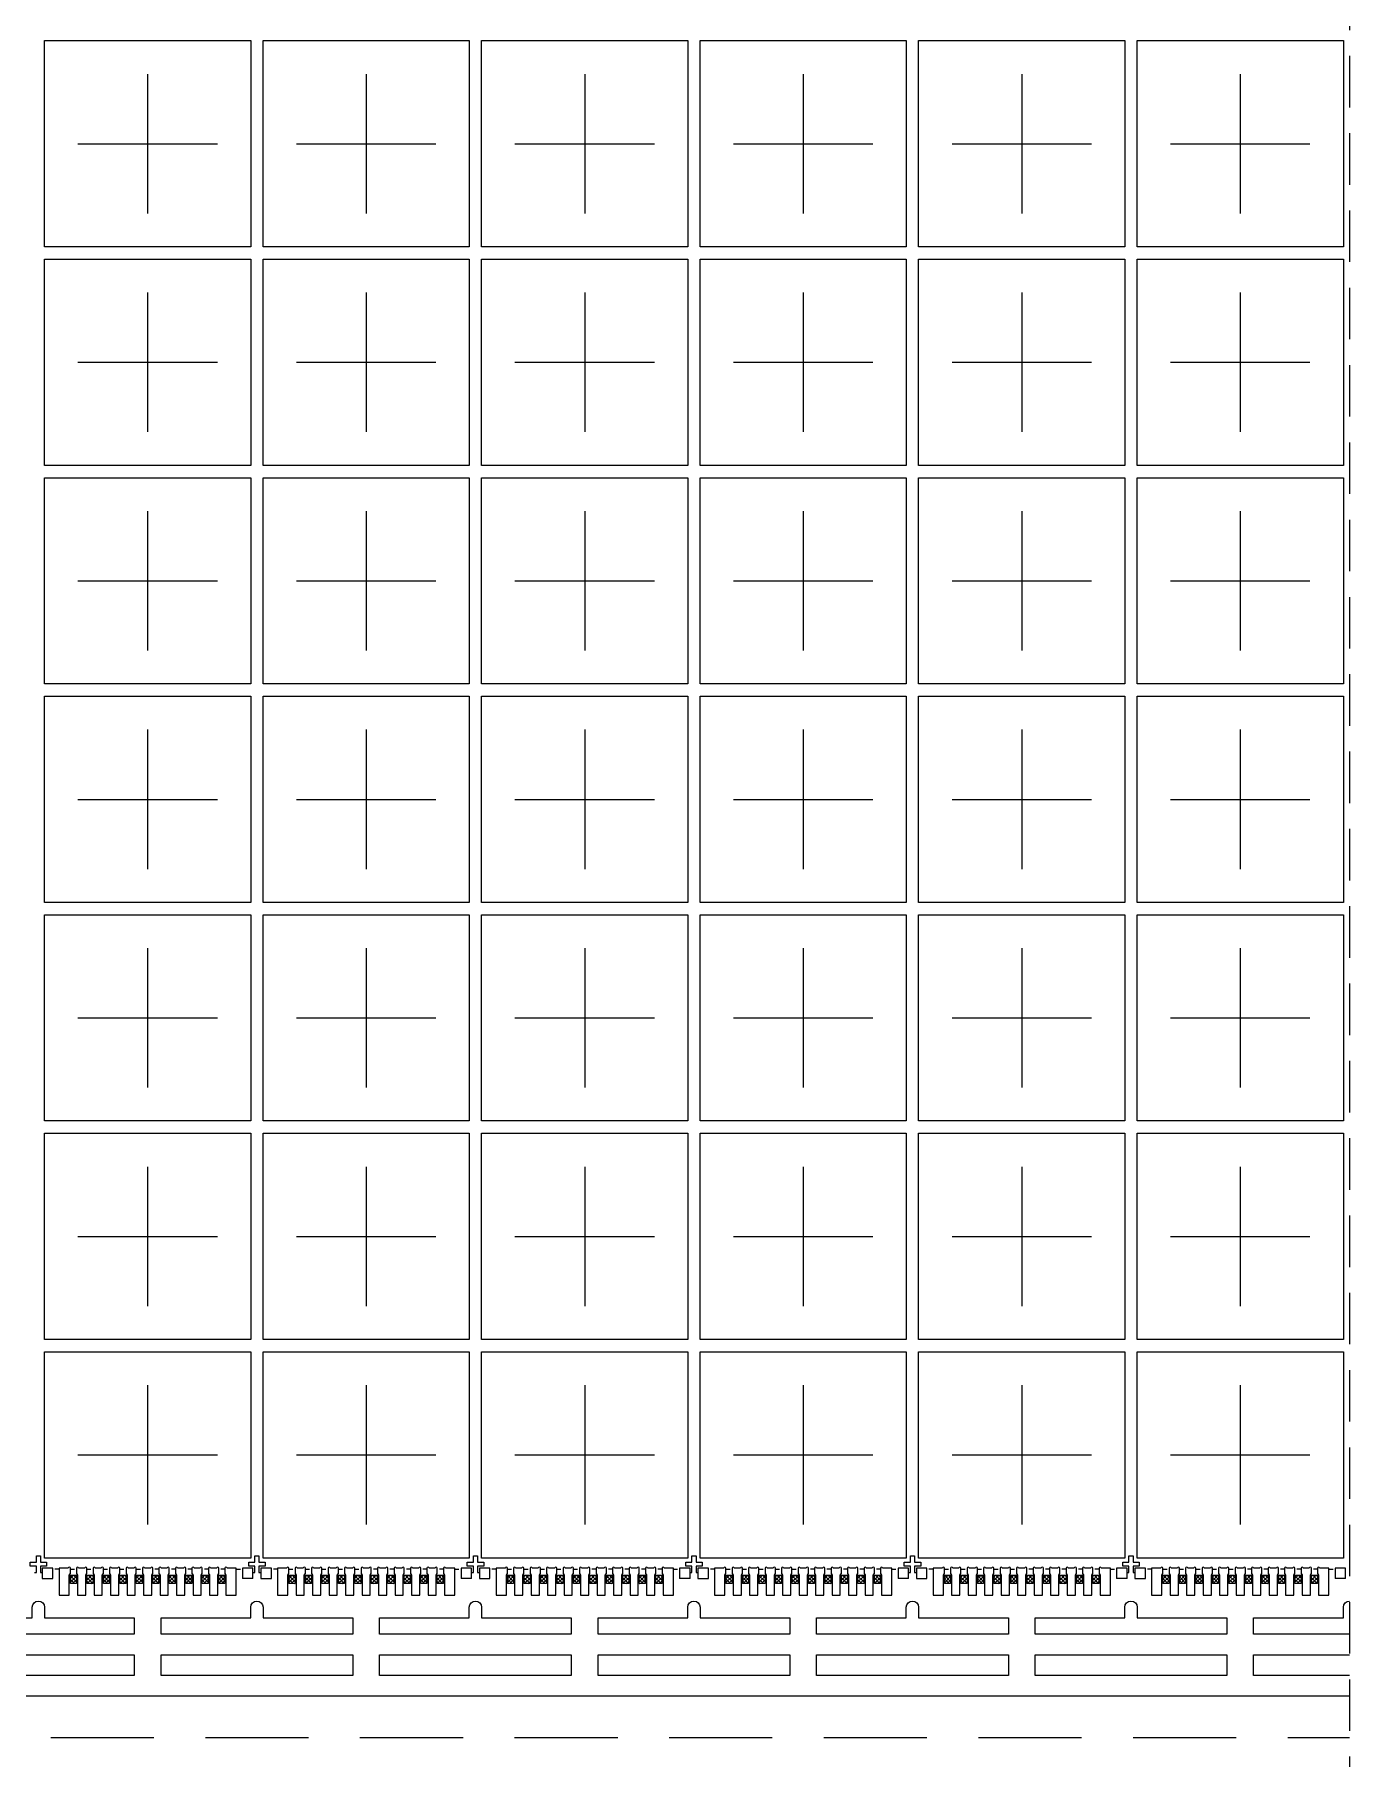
# Model space of a CAD drawing. Extents: x -140 to 3541, y -503 to -95.
# Drawn here: x 3244.92 to 3276.81, y -348.42 to -306.61 of the extents above; entities that cross this region are included whole.
import ezdxf

# ---------------------------------------------------------------- set-up
doc = ezdxf.new("R2010")
doc.units = 0
doc.header["$LTSCALE"] = 5
doc.header["$MEASUREMENT"] = 0
for name, pattern in [('CENTER', [2, 1.25, -0.25, 0.25, -0.25]), ('DASHED', [0.75, 0.5, -0.25]), ('HIDDEN', [0.375, 0.25, -0.125])]:
    doc.linetypes.add(name, pattern=pattern)
doc.layers.get('0').update_dxf_attribs({"linetype": 'CONTINUOUS'})
for name, color, linetype in [('1', 7, 'CONTINUOUS'), ('1D', 4, 'CONTINUOUS'), ('center', 1, 'CONTINUOUS'), ('ETCH', 4, 'CONTINUOUS'), ('PKG', 2, 'CONTINUOUS'), ('PLATING', 3, 'CONTINUOUS')]:
    doc.layers.add(name, color=color, linetype=linetype)
doc.layers.add('标注线', color=3, linetype='CONTINUOUS', lineweight=18)

# ---------------------------------------------------------------- blocks, each defined once
blk = doc.blocks.new('*U148')
at = {"layer": '标注线'}
h = blk.add_hatch(dxfattribs=at)
h.set_pattern_fill('ANSI37', color=256, scale=0.5)
h.set_pattern_definition([(45, (-3340.25684, 269.03637), (-0.0441941738, 0.0441941738), []), (135, (-3340.25684, 269.03637), (-0.0441941738, -0.0441941738), [])])
h.paths.add_polyline_path([(-0.075, -0.1), (-0.075, 0.1), (0.075, 0.1), (0.075, -0.1)])
at = {"layer": 'PLATING'}
blk.add_lwpolyline([(0.075, 0.1), (0.075, -0.1), (-0.075, -0.1), (-0.075, 0.1)], close=True, dxfattribs=at)

msp = doc.modelspace()

# ---------------------------------------------------------------- linework, layer by layer
at = {"lineweight": 0}
for points in [[(3244.86434, -344.75635, -1), (3245.16434, -344.75635), (3245.16434, -345.01135), (3247.33934, -345.01135), (3247.33934, -345.41135), (3242.68934, -345.41135), (3242.68934, -345.01135), (3244.86434, -345.01135)], [(3250.16434, -344.75635, -1), (3250.46434, -344.75635), (3250.46434, -345.01135), (3252.63934, -345.01135), (3252.63934, -345.41135), (3247.98934, -345.41135), (3247.98934, -345.01135), (3250.16434, -345.01135)], [(3255.46434, -344.75635, -1), (3255.76434, -344.75635), (3255.76434, -345.01135), (3257.93934, -345.01135), (3257.93934, -345.41135), (3253.28934, -345.41135), (3253.28934, -345.01135), (3255.46434, -345.01135)], [(3260.76434, -344.75635, -1), (3261.06434, -344.75635), (3261.06434, -345.01135), (3263.23934, -345.01135), (3263.23934, -345.41135), (3258.58934, -345.41135), (3258.58934, -345.01135), (3260.76434, -345.01135)], [(3266.06434, -344.75635, -1), (3266.36434, -344.75635), (3266.36434, -345.01135), (3268.53934, -345.01135), (3268.53934, -345.41135), (3263.88934, -345.41135), (3263.88934, -345.01135), (3266.06434, -345.01135)], [(3271.36434, -344.75635, -1), (3271.66434, -344.75635), (3271.66434, -345.01135), (3273.83934, -345.01135), (3273.83934, -345.41135), (3269.18934, -345.41135), (3269.18934, -345.01135), (3271.36434, -345.01135)]]:
    msp.add_lwpolyline(points, format="xyb", close=True, dxfattribs=at)
msp.add_lwpolyline([(3276.81434, -345.41135), (3274.48934, -345.41135), (3274.48934, -345.01135), (3276.66434, -345.01135), (3276.66434, -344.75635, -0.41421356), (3276.81434, -344.60635, -0.41421356)], format="xyb", dxfattribs=at)
for points in [[(3242.68934, -345.91135), (3247.33934, -345.91135), (3247.33934, -346.41135), (3242.68934, -346.41142)], [(3247.98934, -345.91135), (3252.63934, -345.91135), (3252.63934, -346.41135), (3247.98934, -346.41142)], [(3253.28934, -345.91135), (3257.93934, -345.91135), (3257.93934, -346.41135), (3253.28934, -346.41142)], [(3258.58934, -345.91135), (3263.23934, -345.91135), (3263.23934, -346.41135), (3258.58934, -346.41142)], [(3263.88934, -345.91135), (3268.53934, -345.91135), (3268.53934, -346.41135), (3263.88934, -346.41142)], [(3269.18934, -345.91135), (3273.83934, -345.91135), (3273.83934, -346.41135), (3269.18934, -346.41142)]]:
    msp.add_lwpolyline(points, close=True, dxfattribs=at)
msp.add_lwpolyline([(3276.81434, -346.41138), (3274.48934, -346.41142), (3274.48934, -345.91135), (3276.81434, -345.91135)], dxfattribs=at)
at = {"layer": '1', "linetype": 'Continuous', "lineweight": 0}
for p, q in [((3245.10934, -344.06135), (3245.36434, -344.06135)), ((3250.21934, -344.06135), (3249.96434, -344.06135)), ((3250.40934, -344.06135), (3250.66434, -344.06135)), ((3255.51934, -344.06135), (3255.26434, -344.06135)), ((3255.70934, -344.06135), (3255.96434, -344.06135)), ((3260.81934, -344.06135), (3260.56434, -344.06135)), ((3261.00934, -344.06135), (3261.26434, -344.06135)), ((3266.11934, -344.06135), (3265.86434, -344.06135)), ((3266.30934, -344.06135), (3266.56434, -344.06135)), ((3271.41934, -344.06135), (3271.16434, -344.06135)), ((3271.60934, -344.06135), (3271.86434, -344.06135)), ((3276.71934, -344.06135), (3276.46434, -344.06135))]:
    msp.add_line(p, q, dxfattribs=at)
at = {"layer": '1', "lineweight": 0}
for points in [[(3245.36434, -344.06135), (3245.36434, -343.80635), (3245.10934, -343.80635), (3245.10934, -344.06135)], [(3250.21934, -344.06135), (3250.21934, -343.80635), (3249.96434, -343.80635), (3249.96434, -344.06135)], [(3250.66434, -344.06135), (3250.66434, -343.80635), (3250.40934, -343.80635), (3250.40934, -344.06135)], [(3255.51934, -344.06135), (3255.51934, -343.80635), (3255.26434, -343.80635), (3255.26434, -344.06135)], [(3255.96434, -344.06135), (3255.96434, -343.80635), (3255.70934, -343.80635), (3255.70934, -344.06135)], [(3260.81934, -344.06135), (3260.81934, -343.80635), (3260.56434, -343.80635), (3260.56434, -344.06135)], [(3261.26434, -344.06135), (3261.26434, -343.80635), (3261.00934, -343.80635), (3261.00934, -344.06135)], [(3266.11934, -344.06135), (3266.11934, -343.80635), (3265.86434, -343.80635), (3265.86434, -344.06135)], [(3266.56434, -344.06135), (3266.56434, -343.80635), (3266.30934, -343.80635), (3266.30934, -344.06135)], [(3271.41934, -344.06135), (3271.41934, -343.80635), (3271.16434, -343.80635), (3271.16434, -344.06135)], [(3271.86434, -344.06135), (3271.86434, -343.80635), (3271.60934, -343.80635), (3271.60934, -344.06135)], [(3276.71934, -344.06135), (3276.71934, -343.80635), (3276.46434, -343.80635), (3276.46434, -344.06135)]]:
    msp.add_lwpolyline(points, dxfattribs=at)
at = {"layer": '1', "linetype": 'Continuous', "lineweight": 0}
for points in [[(3245.51434, -344.46135), (3245.76434, -344.46135), (3245.76434, -343.97385), (3245.78934, -343.93635), (3245.78934, -343.80635, 0.92662528), (3245.73949, -343.80635), (3245.51434, -343.80635)], [(3246.18934, -343.93635), (3246.18934, -343.80635, 0.92662528), (3246.13949, -343.80635), (3245.9892, -343.80635, 0.92662528), (3245.93934, -343.80635), (3245.93934, -343.93635), (3245.96434, -343.97385), (3245.96434, -344.46135), (3246.16434, -344.46135), (3246.16434, -343.97385)], [(3246.56434, -344.46135), (3246.56434, -343.97385), (3246.58934, -343.93635), (3246.58934, -343.80635, 0.92662528), (3246.53949, -343.80635), (3246.3892, -343.80635, 0.92662528), (3246.33934, -343.80635), (3246.33934, -343.93635), (3246.36434, -343.97385), (3246.36434, -344.46135), (3246.53931, -344.46135)], [(3246.96434, -344.46135), (3246.96434, -343.97385), (3246.98934, -343.93635), (3246.98934, -343.80635, 0.92662528), (3246.93949, -343.80635), (3246.7892, -343.80635, 0.92662528), (3246.73934, -343.80635), (3246.73934, -343.93635), (3246.76434, -343.97385), (3246.76434, -344.46135)], [(3247.76434, -344.46135), (3247.76434, -343.97385), (3247.78934, -343.93635), (3247.78934, -343.80635, 0.92662528), (3247.73949, -343.80635), (3247.5892, -343.80635, 0.92662528), (3247.53934, -343.80635), (3247.53934, -343.93635), (3247.56434, -343.97385), (3247.56434, -344.46135)], [(3248.16434, -344.46135), (3248.16434, -343.97385), (3248.18934, -343.93635), (3248.18934, -343.80635, 0.92662528), (3248.13949, -343.80635), (3247.9892, -343.80635, 0.92662528), (3247.93934, -343.80635), (3247.93934, -343.93635), (3247.96434, -343.97385), (3247.96434, -344.46135)], [(3248.56434, -344.46135), (3248.56434, -343.97385), (3248.58934, -343.93635), (3248.58934, -343.80635, 0.92662528), (3248.53949, -343.80635), (3248.3892, -343.80635, 0.92662528), (3248.33934, -343.80635), (3248.33934, -343.93635), (3248.36434, -343.97385), (3248.36434, -344.46135)], [(3248.96434, -344.46135), (3248.96434, -343.97385), (3248.98934, -343.93635), (3248.98934, -343.80635, 0.92662528), (3248.93949, -343.80635), (3248.7892, -343.80635, 0.92662528), (3248.73934, -343.80635), (3248.73934, -343.93635), (3248.76434, -343.97385), (3248.76434, -344.46135)], [(3249.81434, -344.46135), (3249.81434, -343.80635), (3249.5892, -343.80635, 0.92662528), (3249.53934, -343.80635), (3249.53934, -343.93635), (3249.56434, -343.97385), (3249.56434, -344.46135)], [(3250.81434, -344.46135), (3251.06434, -344.46135), (3251.06434, -343.97385), (3251.08934, -343.93635), (3251.08934, -343.80635, 0.92662528), (3251.03949, -343.80635), (3250.81434, -343.80635)], [(3251.48934, -343.93635), (3251.48934, -343.80635, 0.92662528), (3251.43949, -343.80635), (3251.2892, -343.80635, 0.92662528), (3251.23934, -343.80635), (3251.23934, -343.93635), (3251.26434, -343.97385), (3251.26434, -344.46135), (3251.46434, -344.46135), (3251.46434, -343.97385)], [(3251.86434, -344.46135), (3251.86434, -343.97385), (3251.88934, -343.93635), (3251.88934, -343.80635, 0.92662528), (3251.83949, -343.80635), (3251.6892, -343.80635, 0.92662528), (3251.63934, -343.80635), (3251.63934, -343.93635), (3251.66434, -343.97385), (3251.66434, -344.46135), (3251.83931, -344.46135)], [(3252.26434, -344.46135), (3252.26434, -343.97385), (3252.28934, -343.93635), (3252.28934, -343.80635, 0.92662528), (3252.23949, -343.80635), (3252.0892, -343.80635, 0.92662528), (3252.03934, -343.80635), (3252.03934, -343.93635), (3252.06434, -343.97385), (3252.06434, -344.46135)], [(3253.06434, -344.46135), (3253.06434, -343.97385), (3253.08934, -343.93635), (3253.08934, -343.80635, 0.92662528), (3253.03949, -343.80635), (3252.8892, -343.80635, 0.92662528), (3252.83934, -343.80635), (3252.83934, -343.93635), (3252.86434, -343.97385), (3252.86434, -344.46135)], [(3253.46434, -344.46135), (3253.46434, -343.97385), (3253.48934, -343.93635), (3253.48934, -343.80635, 0.92662528), (3253.43949, -343.80635), (3253.2892, -343.80635, 0.92662528), (3253.23934, -343.80635), (3253.23934, -343.93635), (3253.26434, -343.97385), (3253.26434, -344.46135)], [(3253.86434, -344.46135), (3253.86434, -343.97385), (3253.88934, -343.93635), (3253.88934, -343.80635, 0.92662528), (3253.83949, -343.80635), (3253.6892, -343.80635, 0.92662528), (3253.63934, -343.80635), (3253.63934, -343.93635), (3253.66434, -343.97385), (3253.66434, -344.46135)], [(3254.26434, -344.46135), (3254.26434, -343.97385), (3254.28934, -343.93635), (3254.28934, -343.80635, 0.92662528), (3254.23949, -343.80635), (3254.0892, -343.80635, 0.92662528), (3254.03934, -343.80635), (3254.03934, -343.93635), (3254.06434, -343.97385), (3254.06434, -344.46135)], [(3255.11434, -344.46135), (3255.11434, -343.80635), (3254.8892, -343.80635, 0.92662528), (3254.83934, -343.80635), (3254.83934, -343.93635), (3254.86434, -343.97385), (3254.86434, -344.46135)], [(3256.11434, -344.46135), (3256.36434, -344.46135), (3256.36434, -343.97385), (3256.38934, -343.93635), (3256.38934, -343.80635, 0.92662528), (3256.33949, -343.80635), (3256.11434, -343.80635)], [(3256.78934, -343.93635), (3256.78934, -343.80635, 0.92662528), (3256.73949, -343.80635), (3256.5892, -343.80635, 0.92662528), (3256.53934, -343.80635), (3256.53934, -343.93635), (3256.56434, -343.97385), (3256.56434, -344.46135), (3256.76434, -344.46135), (3256.76434, -343.97385)], [(3257.16434, -344.46135), (3257.16434, -343.97385), (3257.18934, -343.93635), (3257.18934, -343.80635, 0.92662528), (3257.13949, -343.80635), (3256.9892, -343.80635, 0.92662528), (3256.93934, -343.80635), (3256.93934, -343.93635), (3256.96434, -343.97385), (3256.96434, -344.46135), (3257.13931, -344.46135)], [(3257.56434, -344.46135), (3257.56434, -343.97385), (3257.58934, -343.93635), (3257.58934, -343.80635, 0.92662528), (3257.53949, -343.80635), (3257.3892, -343.80635, 0.92662528), (3257.33934, -343.80635), (3257.33934, -343.93635), (3257.36434, -343.97385), (3257.36434, -344.46135)], [(3258.36434, -344.46135), (3258.36434, -343.97385), (3258.38934, -343.93635), (3258.38934, -343.80635, 0.92662528), (3258.33949, -343.80635), (3258.1892, -343.80635, 0.92662528), (3258.13934, -343.80635), (3258.13934, -343.93635), (3258.16434, -343.97385), (3258.16434, -344.46135)], [(3258.76434, -344.46135), (3258.76434, -343.97385), (3258.78934, -343.93635), (3258.78934, -343.80635, 0.92662528), (3258.73949, -343.80635), (3258.5892, -343.80635, 0.92662528), (3258.53934, -343.80635), (3258.53934, -343.93635), (3258.56434, -343.97385), (3258.56434, -344.46135)], [(3259.16434, -344.46135), (3259.16434, -343.97385), (3259.18934, -343.93635), (3259.18934, -343.80635, 0.92662528), (3259.13949, -343.80635), (3258.9892, -343.80635, 0.92662528), (3258.93934, -343.80635), (3258.93934, -343.93635), (3258.96434, -343.97385), (3258.96434, -344.46135)], [(3259.56434, -344.46135), (3259.56434, -343.97385), (3259.58934, -343.93635), (3259.58934, -343.80635, 0.92662528), (3259.53949, -343.80635), (3259.3892, -343.80635, 0.92662528), (3259.33934, -343.80635), (3259.33934, -343.93635), (3259.36434, -343.97385), (3259.36434, -344.46135)], [(3260.41434, -344.46135), (3260.41434, -343.80635), (3260.1892, -343.80635, 0.92662528), (3260.13934, -343.80635), (3260.13934, -343.93635), (3260.16434, -343.97385), (3260.16434, -344.46135)], [(3261.41434, -344.46135), (3261.66434, -344.46135), (3261.66434, -343.97385), (3261.68934, -343.93635), (3261.68934, -343.80635, 0.92662528), (3261.63949, -343.80635), (3261.41434, -343.80635)], [(3262.08934, -343.93635), (3262.08934, -343.80635, 0.92662528), (3262.03949, -343.80635), (3261.8892, -343.80635, 0.92662528), (3261.83934, -343.80635), (3261.83934, -343.93635), (3261.86434, -343.97385), (3261.86434, -344.46135), (3262.06434, -344.46135), (3262.06434, -343.97385)], [(3262.46434, -344.46135), (3262.46434, -343.97385), (3262.48934, -343.93635), (3262.48934, -343.80635, 0.92662528), (3262.43949, -343.80635), (3262.2892, -343.80635, 0.92662528), (3262.23934, -343.80635), (3262.23934, -343.93635), (3262.26434, -343.97385), (3262.26434, -344.46135), (3262.43931, -344.46135)], [(3262.86434, -344.46135), (3262.86434, -343.97385), (3262.88934, -343.93635), (3262.88934, -343.80635, 0.92662528), (3262.83949, -343.80635), (3262.6892, -343.80635, 0.92662528), (3262.63934, -343.80635), (3262.63934, -343.93635), (3262.66434, -343.97385), (3262.66434, -344.46135)], [(3263.66434, -344.46135), (3263.66434, -343.97385), (3263.68934, -343.93635), (3263.68934, -343.80635, 0.92662528), (3263.63949, -343.80635), (3263.4892, -343.80635, 0.92662528), (3263.43934, -343.80635), (3263.43934, -343.93635), (3263.46434, -343.97385), (3263.46434, -344.46135)], [(3264.06434, -344.46135), (3264.06434, -343.97385), (3264.08934, -343.93635), (3264.08934, -343.80635, 0.92662528), (3264.03949, -343.80635), (3263.8892, -343.80635, 0.92662528), (3263.83934, -343.80635), (3263.83934, -343.93635), (3263.86434, -343.97385), (3263.86434, -344.46135)], [(3264.46434, -344.46135), (3264.46434, -343.97385), (3264.48934, -343.93635), (3264.48934, -343.80635, 0.92662528), (3264.43949, -343.80635), (3264.2892, -343.80635, 0.92662528), (3264.23934, -343.80635), (3264.23934, -343.93635), (3264.26434, -343.97385), (3264.26434, -344.46135)], [(3264.86434, -344.46135), (3264.86434, -343.97385), (3264.88934, -343.93635), (3264.88934, -343.80635, 0.92662528), (3264.83949, -343.80635), (3264.6892, -343.80635, 0.92662528), (3264.63934, -343.80635), (3264.63934, -343.93635), (3264.66434, -343.97385), (3264.66434, -344.46135)], [(3265.71434, -344.46135), (3265.71434, -343.80635), (3265.4892, -343.80635, 0.92662528), (3265.43934, -343.80635), (3265.43934, -343.93635), (3265.46434, -343.97385), (3265.46434, -344.46135)], [(3266.71434, -344.46135), (3266.96434, -344.46135), (3266.96434, -343.97385), (3266.98934, -343.93635), (3266.98934, -343.80635, 0.92662528), (3266.93949, -343.80635), (3266.71434, -343.80635)], [(3267.38934, -343.93635), (3267.38934, -343.80635, 0.92662528), (3267.33949, -343.80635), (3267.1892, -343.80635, 0.92662528), (3267.13934, -343.80635), (3267.13934, -343.93635), (3267.16434, -343.97385), (3267.16434, -344.46135), (3267.36434, -344.46135), (3267.36434, -343.97385)], [(3267.76434, -344.46135), (3267.76434, -343.97385), (3267.78934, -343.93635), (3267.78934, -343.80635, 0.92662528), (3267.73949, -343.80635), (3267.5892, -343.80635, 0.92662528), (3267.53934, -343.80635), (3267.53934, -343.93635), (3267.56434, -343.97385), (3267.56434, -344.46135), (3267.73931, -344.46135)], [(3268.16434, -344.46135), (3268.16434, -343.97385), (3268.18934, -343.93635), (3268.18934, -343.80635, 0.92662528), (3268.13949, -343.80635), (3267.9892, -343.80635, 0.92662528), (3267.93934, -343.80635), (3267.93934, -343.93635), (3267.96434, -343.97385), (3267.96434, -344.46135)], [(3268.96434, -344.46135), (3268.96434, -343.97385), (3268.98934, -343.93635), (3268.98934, -343.80635, 0.92662528), (3268.93949, -343.80635), (3268.7892, -343.80635, 0.92662528), (3268.73934, -343.80635), (3268.73934, -343.93635), (3268.76434, -343.97385), (3268.76434, -344.46135)], [(3269.36434, -344.46135), (3269.36434, -343.97385), (3269.38934, -343.93635), (3269.38934, -343.80635, 0.92662528), (3269.33949, -343.80635), (3269.1892, -343.80635, 0.92662528), (3269.13934, -343.80635), (3269.13934, -343.93635), (3269.16434, -343.97385), (3269.16434, -344.46135)], [(3269.76434, -344.46135), (3269.76434, -343.97385), (3269.78934, -343.93635), (3269.78934, -343.80635, 0.92662528), (3269.73949, -343.80635), (3269.5892, -343.80635, 0.92662528), (3269.53934, -343.80635), (3269.53934, -343.93635), (3269.56434, -343.97385), (3269.56434, -344.46135)], [(3270.16434, -344.46135), (3270.16434, -343.97385), (3270.18934, -343.93635), (3270.18934, -343.80635, 0.92662528), (3270.13949, -343.80635), (3269.9892, -343.80635, 0.92662528), (3269.93934, -343.80635), (3269.93934, -343.93635), (3269.96434, -343.97385), (3269.96434, -344.46135)], [(3271.01434, -344.46135), (3271.01434, -343.80635), (3270.7892, -343.80635, 0.92662528), (3270.73934, -343.80635), (3270.73934, -343.93635), (3270.76434, -343.97385), (3270.76434, -344.46135)], [(3272.01434, -344.46135), (3272.26434, -344.46135), (3272.26434, -343.97385), (3272.28934, -343.93635), (3272.28934, -343.80635, 0.92662528), (3272.23949, -343.80635), (3272.01434, -343.80635)], [(3272.68934, -343.93635), (3272.68934, -343.80635, 0.92662528), (3272.63949, -343.80635), (3272.4892, -343.80635, 0.92662528), (3272.43934, -343.80635), (3272.43934, -343.93635), (3272.46434, -343.97385), (3272.46434, -344.46135), (3272.66434, -344.46135), (3272.66434, -343.97385)], [(3273.06434, -344.46135), (3273.06434, -343.97385), (3273.08934, -343.93635), (3273.08934, -343.80635, 0.92662528), (3273.03949, -343.80635), (3272.8892, -343.80635, 0.92662528), (3272.83934, -343.80635), (3272.83934, -343.93635), (3272.86434, -343.97385), (3272.86434, -344.46135), (3273.03931, -344.46135)], [(3273.46434, -344.46135), (3273.46434, -343.97385), (3273.48934, -343.93635), (3273.48934, -343.80635, 0.92662528), (3273.43949, -343.80635), (3273.2892, -343.80635, 0.92662528), (3273.23934, -343.80635), (3273.23934, -343.93635), (3273.26434, -343.97385), (3273.26434, -344.46135)], [(3274.26434, -344.46135), (3274.26434, -343.97385), (3274.28934, -343.93635), (3274.28934, -343.80635, 0.92662528), (3274.23949, -343.80635), (3274.0892, -343.80635, 0.92662528), (3274.03934, -343.80635), (3274.03934, -343.93635), (3274.06434, -343.97385), (3274.06434, -344.46135)], [(3274.66434, -344.46135), (3274.66434, -343.97385), (3274.68934, -343.93635), (3274.68934, -343.80635, 0.92662528), (3274.63949, -343.80635), (3274.4892, -343.80635, 0.92662528), (3274.43934, -343.80635), (3274.43934, -343.93635), (3274.46434, -343.97385), (3274.46434, -344.46135)], [(3275.06434, -344.46135), (3275.06434, -343.97385), (3275.08934, -343.93635), (3275.08934, -343.80635, 0.92662528), (3275.03949, -343.80635), (3274.8892, -343.80635, 0.92662528), (3274.83934, -343.80635), (3274.83934, -343.93635), (3274.86434, -343.97385), (3274.86434, -344.46135)], [(3275.46434, -344.46135), (3275.46434, -343.97385), (3275.48934, -343.93635), (3275.48934, -343.80635, 0.92662528), (3275.43949, -343.80635), (3275.2892, -343.80635, 0.92662528), (3275.23934, -343.80635), (3275.23934, -343.93635), (3275.26434, -343.97385), (3275.26434, -344.46135)], [(3276.31434, -344.46135), (3276.31434, -343.80635), (3276.0892, -343.80635, 0.92662528), (3276.03934, -343.80635), (3276.03934, -343.93635), (3276.06434, -343.97385), (3276.06434, -344.46135)]]:
    msp.add_lwpolyline(points, format="xyb", close=True, dxfattribs=at)
for points in [[(3247.16434, -344.46135), (3247.36434, -344.46135), (3247.36434, -343.97385), (3247.38934, -343.93635), (3247.38934, -343.80635, 0.92662528), (3247.33949, -343.80635), (3247.1892, -343.80635, 0.92662528), (3247.13934, -343.80635), (3247.13934, -343.93635), (3247.16434, -343.97385), (3247.16434, -344.46135), (3247.18931, -344.46135)], [(3249.16434, -343.96135), (3249.16434, -344.46135), (3249.36434, -344.46135), (3249.36434, -343.97385), (3249.38934, -343.93635), (3249.38934, -343.80635, 0.92662528), (3249.33949, -343.80635), (3249.1892, -343.80635, 0.92662528), (3249.13934, -343.80635), (3249.13934, -343.93635), (3249.16434, -343.97385)], [(3252.46434, -344.46135), (3252.66434, -344.46135), (3252.66434, -343.97385), (3252.68934, -343.93635), (3252.68934, -343.80635, 0.92662528), (3252.63949, -343.80635), (3252.4892, -343.80635, 0.92662528), (3252.43934, -343.80635), (3252.43934, -343.93635), (3252.46434, -343.97385), (3252.46434, -344.46135), (3252.48931, -344.46135)], [(3254.46434, -343.96135), (3254.46434, -344.46135), (3254.66434, -344.46135), (3254.66434, -343.97385), (3254.68934, -343.93635), (3254.68934, -343.80635, 0.92662528), (3254.63949, -343.80635), (3254.4892, -343.80635, 0.92662528), (3254.43934, -343.80635), (3254.43934, -343.93635), (3254.46434, -343.97385)], [(3257.76434, -344.46135), (3257.96434, -344.46135), (3257.96434, -343.97385), (3257.98934, -343.93635), (3257.98934, -343.80635, 0.92662528), (3257.93949, -343.80635), (3257.7892, -343.80635, 0.92662528), (3257.73934, -343.80635), (3257.73934, -343.93635), (3257.76434, -343.97385), (3257.76434, -344.46135), (3257.78931, -344.46135)], [(3259.76434, -343.96135), (3259.76434, -344.46135), (3259.96434, -344.46135), (3259.96434, -343.97385), (3259.98934, -343.93635), (3259.98934, -343.80635, 0.92662528), (3259.93949, -343.80635), (3259.7892, -343.80635, 0.92662528), (3259.73934, -343.80635), (3259.73934, -343.93635), (3259.76434, -343.97385)], [(3263.06434, -344.46135), (3263.26434, -344.46135), (3263.26434, -343.97385), (3263.28934, -343.93635), (3263.28934, -343.80635, 0.92662528), (3263.23949, -343.80635), (3263.0892, -343.80635, 0.92662528), (3263.03934, -343.80635), (3263.03934, -343.93635), (3263.06434, -343.97385), (3263.06434, -344.46135), (3263.08931, -344.46135)], [(3265.06434, -343.96135), (3265.06434, -344.46135), (3265.26434, -344.46135), (3265.26434, -343.97385), (3265.28934, -343.93635), (3265.28934, -343.80635, 0.92662528), (3265.23949, -343.80635), (3265.0892, -343.80635, 0.92662528), (3265.03934, -343.80635), (3265.03934, -343.93635), (3265.06434, -343.97385)], [(3268.36434, -344.46135), (3268.56434, -344.46135), (3268.56434, -343.97385), (3268.58934, -343.93635), (3268.58934, -343.80635, 0.92662528), (3268.53949, -343.80635), (3268.3892, -343.80635, 0.92662528), (3268.33934, -343.80635), (3268.33934, -343.93635), (3268.36434, -343.97385), (3268.36434, -344.46135), (3268.38931, -344.46135)], [(3270.36434, -343.96135), (3270.36434, -344.46135), (3270.56434, -344.46135), (3270.56434, -343.97385), (3270.58934, -343.93635), (3270.58934, -343.80635, 0.92662528), (3270.53949, -343.80635), (3270.3892, -343.80635, 0.92662528), (3270.33934, -343.80635), (3270.33934, -343.93635), (3270.36434, -343.97385)], [(3273.66434, -344.46135), (3273.86434, -344.46135), (3273.86434, -343.97385), (3273.88934, -343.93635), (3273.88934, -343.80635, 0.92662528), (3273.83949, -343.80635), (3273.6892, -343.80635, 0.92662528), (3273.63934, -343.80635), (3273.63934, -343.93635), (3273.66434, -343.97385), (3273.66434, -344.46135), (3273.68931, -344.46135)], [(3275.66434, -343.96135), (3275.66434, -344.46135), (3275.86434, -344.46135), (3275.86434, -343.97385), (3275.88934, -343.93635), (3275.88934, -343.80635, 0.92662528), (3275.83949, -343.80635), (3275.6892, -343.80635, 0.92662528), (3275.63934, -343.80635), (3275.63934, -343.93635), (3275.66434, -343.97385)]]:
    msp.add_lwpolyline(points, format="xyb", dxfattribs=at)
at = {"layer": '1D', "color": 6, "linetype": 'HIDDEN', "lineweight": 0}
msp.add_line((3276.81434, -271.5041), (3276.81434, -352.75216), dxfattribs=at)
at = {"layer": '1D', "linetype": 'HIDDEN', "lineweight": 0, "ltscale": 0.05}
for p, q in [((3245.78934, -343.83135), (3245.93934, -343.83135)), ((3246.18934, -343.83135), (3246.33934, -343.83135)), ((3246.58934, -343.83135), (3246.73934, -343.83135)), ((3246.98934, -343.83135), (3247.13934, -343.83135)), ((3247.38934, -343.83135), (3247.53934, -343.83135)), ((3247.93934, -343.83135), (3247.78934, -343.83135)), ((3248.33934, -343.83135), (3248.18934, -343.83135)), ((3248.73934, -343.83135), (3248.58934, -343.83135)), ((3249.13934, -343.83135), (3248.98934, -343.83135)), ((3249.53934, -343.83135), (3249.38934, -343.83135)), ((3251.08934, -343.83135), (3251.23934, -343.83135)), ((3251.48934, -343.83135), (3251.63934, -343.83135)), ((3251.88934, -343.83135), (3252.03934, -343.83135)), ((3252.28934, -343.83135), (3252.43934, -343.83135)), ((3252.68934, -343.83135), (3252.83934, -343.83135)), ((3253.23934, -343.83135), (3253.08934, -343.83135)), ((3253.63934, -343.83135), (3253.48934, -343.83135)), ((3254.03934, -343.83135), (3253.88934, -343.83135)), ((3254.43934, -343.83135), (3254.28934, -343.83135)), ((3254.83934, -343.83135), (3254.68934, -343.83135)), ((3256.38934, -343.83135), (3256.53934, -343.83135)), ((3256.78934, -343.83135), (3256.93934, -343.83135)), ((3257.18934, -343.83135), (3257.33934, -343.83135)), ((3257.58934, -343.83135), (3257.73934, -343.83135)), ((3257.98934, -343.83135), (3258.13934, -343.83135)), ((3258.53934, -343.83135), (3258.38934, -343.83135)), ((3258.93934, -343.83135), (3258.78934, -343.83135)), ((3259.33934, -343.83135), (3259.18934, -343.83135)), ((3259.73934, -343.83135), (3259.58934, -343.83135)), ((3260.13934, -343.83135), (3259.98934, -343.83135)), ((3261.68934, -343.83135), (3261.83934, -343.83135)), ((3262.08934, -343.83135), (3262.23934, -343.83135)), ((3262.48934, -343.83135), (3262.63934, -343.83135)), ((3262.88934, -343.83135), (3263.03934, -343.83135)), ((3263.28934, -343.83135), (3263.43934, -343.83135)), ((3263.83934, -343.83135), (3263.68934, -343.83135)), ((3264.23934, -343.83135), (3264.08934, -343.83135)), ((3264.63934, -343.83135), (3264.48934, -343.83135)), ((3265.03934, -343.83135), (3264.88934, -343.83135)), ((3265.43934, -343.83135), (3265.28934, -343.83135)), ((3266.98934, -343.83135), (3267.13934, -343.83135)), ((3267.38934, -343.83135), (3267.53934, -343.83135)), ((3267.78934, -343.83135), (3267.93934, -343.83135)), ((3268.18934, -343.83135), (3268.33934, -343.83135)), ((3268.58934, -343.83135), (3268.73934, -343.83135)), ((3269.13934, -343.83135), (3268.98934, -343.83135)), ((3269.53934, -343.83135), (3269.38934, -343.83135)), ((3269.93934, -343.83135), (3269.78934, -343.83135)), ((3270.33934, -343.83135), (3270.18934, -343.83135)), ((3270.73934, -343.83135), (3270.58934, -343.83135)), ((3272.28934, -343.83135), (3272.43934, -343.83135)), ((3272.68934, -343.83135), (3272.83934, -343.83135)), ((3273.08934, -343.83135), (3273.23934, -343.83135)), ((3273.48934, -343.83135), (3273.63934, -343.83135)), ((3273.88934, -343.83135), (3274.03934, -343.83135)), ((3274.43934, -343.83135), (3274.28934, -343.83135)), ((3274.83934, -343.83135), (3274.68934, -343.83135)), ((3275.23934, -343.83135), (3275.08934, -343.83135)), ((3275.63934, -343.83135), (3275.48934, -343.83135)), ((3276.03934, -343.83135), (3275.88934, -343.83135))]:
    msp.add_line(p, q, dxfattribs=at)
at = {"layer": '1D', "linetype": 'DASHED', "lineweight": 0}
msp.add_lwpolyline([(3276.81434, -275.91135), (3200.31434, -275.91135), (3200.31434, -347.91135), (3276.81434, -347.91135)], dxfattribs=at)
at = {"layer": '1D', "color": 1, "lineweight": 0}
msp.add_lwpolyline([(3276.81434, -346.91135), (3204.81434, -346.91135), (3204.81434, -276.91135), (3276.81434, -276.91135)], dxfattribs=at)
at = {"layer": '1D', "linetype": 'HIDDEN', "lineweight": 5, "ltscale": 0.15}
for points in [[(3244.91934, -343.91135), (3244.96434, -343.91135), (3244.96434, -343.76135), (3244.81434, -343.76135), (3244.81434, -343.66135), (3244.96434, -343.66135), (3244.96434, -343.51135), (3245.06434, -343.51135), (3245.06434, -343.66135), (3245.21434, -343.66135), (3245.21434, -343.76135), (3245.06434, -343.76135), (3245.06434, -343.91135), (3245.10934, -343.91135)], [(3250.21934, -343.91135), (3250.26434, -343.91135), (3250.26434, -343.76135), (3250.11434, -343.76135), (3250.11434, -343.66135), (3250.26434, -343.66135), (3250.26434, -343.51135), (3250.36434, -343.51135), (3250.36434, -343.66135), (3250.51434, -343.66135), (3250.51434, -343.76135), (3250.36434, -343.76135), (3250.36434, -343.91135), (3250.40934, -343.91135)], [(3255.51934, -343.91135), (3255.56434, -343.91135), (3255.56434, -343.76135), (3255.41434, -343.76135), (3255.41434, -343.66135), (3255.56434, -343.66135), (3255.56434, -343.51135), (3255.66434, -343.51135), (3255.66434, -343.66135), (3255.81434, -343.66135), (3255.81434, -343.76135), (3255.66434, -343.76135), (3255.66434, -343.91135), (3255.70934, -343.91135)], [(3260.81934, -343.91135), (3260.86434, -343.91135), (3260.86434, -343.76135), (3260.71434, -343.76135), (3260.71434, -343.66135), (3260.86434, -343.66135), (3260.86434, -343.51135), (3260.96434, -343.51135), (3260.96434, -343.66135), (3261.11434, -343.66135), (3261.11434, -343.76135), (3260.96434, -343.76135), (3260.96434, -343.91135), (3261.00934, -343.91135)], [(3266.11934, -343.91135), (3266.16434, -343.91135), (3266.16434, -343.76135), (3266.01434, -343.76135), (3266.01434, -343.66135), (3266.16434, -343.66135), (3266.16434, -343.51135), (3266.26434, -343.51135), (3266.26434, -343.66135), (3266.41434, -343.66135), (3266.41434, -343.76135), (3266.26434, -343.76135), (3266.26434, -343.91135), (3266.30934, -343.91135)], [(3271.41934, -343.91135), (3271.46434, -343.91135), (3271.46434, -343.76135), (3271.31434, -343.76135), (3271.31434, -343.66135), (3271.46434, -343.66135), (3271.46434, -343.51135), (3271.56434, -343.51135), (3271.56434, -343.66135), (3271.71434, -343.66135), (3271.71434, -343.76135), (3271.56434, -343.76135), (3271.56434, -343.91135), (3271.60934, -343.91135)]]:
    msp.add_lwpolyline(points, dxfattribs=at)
at = {"layer": '1D', "linetype": 'HIDDEN', "lineweight": 0, "ltscale": 0.08}
for points in [[(3245.51434, -343.83135), (3245.36434, -343.83135)], [(3249.81434, -343.83135), (3249.96434, -343.83135)], [(3250.81434, -343.83135), (3250.66434, -343.83135)], [(3255.11434, -343.83135), (3255.26434, -343.83135)], [(3256.11434, -343.83135), (3255.96434, -343.83135)], [(3260.41434, -343.83135), (3260.56434, -343.83135)], [(3261.41434, -343.83135), (3261.26434, -343.83135)], [(3265.71434, -343.83135), (3265.86434, -343.83135)], [(3266.71434, -343.83135), (3266.56434, -343.83135)], [(3271.01434, -343.83135), (3271.16434, -343.83135)], [(3272.01434, -343.83135), (3271.86434, -343.83135)], [(3276.31434, -343.83135), (3276.46434, -343.83135)]]:
    msp.add_lwpolyline(points, dxfattribs=at)
at = {"layer": 'center', "linetype": 'CENTER', "lineweight": 0}
for p, q in [((3247.66434, -307.5706), (3247.66434, -310.95209)), ((3252.96434, -307.5706), (3252.96434, -310.95209)), ((3258.26434, -307.5706), (3258.26434, -310.95209)), ((3263.56434, -307.5706), (3263.56434, -310.95209)), ((3268.86434, -307.5706), (3268.86434, -310.95209)), ((3274.16434, -307.5706), (3274.16434, -310.95209)), ((3245.9736, -309.26135), (3249.35509, -309.26135)), ((3251.2736, -309.26135), (3254.65509, -309.26135)), ((3256.5736, -309.26135), (3259.95509, -309.26135)), ((3261.8736, -309.26135), (3265.25509, -309.26135)), ((3267.1736, -309.26135), (3270.55509, -309.26135)), ((3272.4736, -309.26135), (3275.85509, -309.26135)), ((3247.66434, -312.8706), (3247.66434, -316.25209)), ((3252.96434, -312.8706), (3252.96434, -316.25209)), ((3258.26434, -312.8706), (3258.26434, -316.25209)), ((3263.56434, -312.8706), (3263.56434, -316.25209)), ((3268.86434, -312.8706), (3268.86434, -316.25209)), ((3274.16434, -312.8706), (3274.16434, -316.25209)), ((3245.9736, -314.56135), (3249.35509, -314.56135)), ((3251.2736, -314.56135), (3254.65509, -314.56135)), ((3256.5736, -314.56135), (3259.95509, -314.56135)), ((3261.8736, -314.56135), (3265.25509, -314.56135)), ((3267.1736, -314.56135), (3270.55509, -314.56135)), ((3272.4736, -314.56135), (3275.85509, -314.56135)), ((3247.66434, -318.1706), (3247.66434, -321.55209)), ((3252.96434, -318.1706), (3252.96434, -321.55209)), ((3258.26434, -318.1706), (3258.26434, -321.55209)), ((3263.56434, -318.1706), (3263.56434, -321.55209)), ((3268.86434, -318.1706), (3268.86434, -321.55209)), ((3274.16434, -318.1706), (3274.16434, -321.55209)), ((3245.9736, -319.86135), (3249.35509, -319.86135)), ((3251.2736, -319.86135), (3254.65509, -319.86135)), ((3256.5736, -319.86135), (3259.95509, -319.86135)), ((3261.8736, -319.86135), (3265.25509, -319.86135)), ((3267.1736, -319.86135), (3270.55509, -319.86135)), ((3272.4736, -319.86135), (3275.85509, -319.86135)), ((3247.66434, -323.4706), (3247.66434, -326.85209)), ((3252.96434, -323.4706), (3252.96434, -326.85209)), ((3258.26434, -323.4706), (3258.26434, -326.85209)), ((3263.56434, -323.4706), (3263.56434, -326.85209)), ((3268.86434, -323.4706), (3268.86434, -326.85209)), ((3274.16434, -323.4706), (3274.16434, -326.85209)), ((3245.9736, -325.16135), (3249.35509, -325.16135)), ((3251.2736, -325.16135), (3254.65509, -325.16135)), ((3256.5736, -325.16135), (3259.95509, -325.16135)), ((3261.8736, -325.16135), (3265.25509, -325.16135)), ((3267.1736, -325.16135), (3270.55509, -325.16135)), ((3272.4736, -325.16135), (3275.85509, -325.16135)), ((3247.66434, -328.7706), (3247.66434, -332.15209)), ((3252.96434, -328.7706), (3252.96434, -332.15209)), ((3258.26434, -328.7706), (3258.26434, -332.15209)), ((3263.56434, -328.7706), (3263.56434, -332.15209)), ((3268.86434, -328.7706), (3268.86434, -332.15209)), ((3274.16434, -328.7706), (3274.16434, -332.15209)), ((3245.9736, -330.46135), (3249.35509, -330.46135)), ((3251.2736, -330.46135), (3254.65509, -330.46135)), ((3256.5736, -330.46135), (3259.95509, -330.46135)), ((3261.8736, -330.46135), (3265.25509, -330.46135)), ((3267.1736, -330.46135), (3270.55509, -330.46135)), ((3272.4736, -330.46135), (3275.85509, -330.46135)), ((3247.66434, -334.0706), (3247.66434, -337.45209)), ((3252.96434, -334.0706), (3252.96434, -337.45209)), ((3258.26434, -334.0706), (3258.26434, -337.45209)), ((3263.56434, -334.0706), (3263.56434, -337.45209)), ((3268.86434, -334.0706), (3268.86434, -337.45209)), ((3274.16434, -334.0706), (3274.16434, -337.45209)), ((3245.9736, -335.76135), (3249.35509, -335.76135)), ((3251.2736, -335.76135), (3254.65509, -335.76135)), ((3256.5736, -335.76135), (3259.95509, -335.76135)), ((3261.8736, -335.76135), (3265.25509, -335.76135)), ((3267.1736, -335.76135), (3270.55509, -335.76135)), ((3272.4736, -335.76135), (3275.85509, -335.76135)), ((3247.66434, -339.3706), (3247.66434, -342.75209)), ((3252.96434, -339.3706), (3252.96434, -342.75209)), ((3258.26434, -339.3706), (3258.26434, -342.75209)), ((3263.56434, -339.3706), (3263.56434, -342.75209)), ((3268.86434, -339.3706), (3268.86434, -342.75209)), ((3274.16434, -339.3706), (3274.16434, -342.75209)), ((3245.9736, -341.06135), (3249.35509, -341.06135)), ((3251.2736, -341.06135), (3254.65509, -341.06135)), ((3256.5736, -341.06135), (3259.95509, -341.06135)), ((3261.8736, -341.06135), (3265.25509, -341.06135)), ((3267.1736, -341.06135), (3270.55509, -341.06135)), ((3272.4736, -341.06135), (3275.85509, -341.06135))]:
    msp.add_line(p, q, dxfattribs=at)
at = {"layer": 'PKG', "linetype": 'Continuous', "lineweight": 0}
for points in [[(3245.16434, -311.76135), (3245.16434, -306.76135), (3250.16434, -306.76135), (3250.16434, -311.76135)], [(3250.46434, -311.76135), (3250.46434, -306.76135), (3255.46434, -306.76135), (3255.46434, -311.76135)], [(3255.76434, -311.76135), (3255.76434, -306.76135), (3260.76434, -306.76135), (3260.76434, -311.76135)], [(3261.06434, -311.76135), (3261.06434, -306.76135), (3266.06434, -306.76135), (3266.06434, -311.76135)], [(3266.36434, -311.76135), (3266.36434, -306.76135), (3271.36434, -306.76135), (3271.36434, -311.76135)], [(3271.66434, -311.76135), (3271.66434, -306.76135), (3276.66434, -306.76135), (3276.66434, -311.76135)], [(3245.16434, -317.06135), (3245.16434, -312.06135), (3250.16434, -312.06135), (3250.16434, -317.06135)], [(3250.46434, -317.06135), (3250.46434, -312.06135), (3255.46434, -312.06135), (3255.46434, -317.06135)], [(3255.76434, -317.06135), (3255.76434, -312.06135), (3260.76434, -312.06135), (3260.76434, -317.06135)], [(3261.06434, -317.06135), (3261.06434, -312.06135), (3266.06434, -312.06135), (3266.06434, -317.06135)], [(3266.36434, -317.06135), (3266.36434, -312.06135), (3271.36434, -312.06135), (3271.36434, -317.06135)], [(3271.66434, -317.06135), (3271.66434, -312.06135), (3276.66434, -312.06135), (3276.66434, -317.06135)], [(3245.16434, -322.36135), (3245.16434, -317.36135), (3250.16434, -317.36135), (3250.16434, -322.36135)], [(3250.46434, -322.36135), (3250.46434, -317.36135), (3255.46434, -317.36135), (3255.46434, -322.36135)], [(3255.76434, -322.36135), (3255.76434, -317.36135), (3260.76434, -317.36135), (3260.76434, -322.36135)], [(3261.06434, -322.36135), (3261.06434, -317.36135), (3266.06434, -317.36135), (3266.06434, -322.36135)], [(3266.36434, -322.36135), (3266.36434, -317.36135), (3271.36434, -317.36135), (3271.36434, -322.36135)], [(3271.66434, -322.36135), (3271.66434, -317.36135), (3276.66434, -317.36135), (3276.66434, -322.36135)], [(3245.16434, -327.66135), (3245.16434, -322.66135), (3250.16434, -322.66135), (3250.16434, -327.66135)], [(3250.46434, -327.66135), (3250.46434, -322.66135), (3255.46434, -322.66135), (3255.46434, -327.66135)], [(3255.76434, -327.66135), (3255.76434, -322.66135), (3260.76434, -322.66135), (3260.76434, -327.66135)], [(3261.06434, -327.66135), (3261.06434, -322.66135), (3266.06434, -322.66135), (3266.06434, -327.66135)], [(3266.36434, -327.66135), (3266.36434, -322.66135), (3271.36434, -322.66135), (3271.36434, -327.66135)], [(3271.66434, -327.66135), (3271.66434, -322.66135), (3276.66434, -322.66135), (3276.66434, -327.66135)], [(3245.16434, -332.96135), (3245.16434, -327.96135), (3250.16434, -327.96135), (3250.16434, -332.96135)], [(3250.46434, -332.96135), (3250.46434, -327.96135), (3255.46434, -327.96135), (3255.46434, -332.96135)], [(3255.76434, -332.96135), (3255.76434, -327.96135), (3260.76434, -327.96135), (3260.76434, -332.96135)], [(3261.06434, -332.96135), (3261.06434, -327.96135), (3266.06434, -327.96135), (3266.06434, -332.96135)], [(3266.36434, -332.96135), (3266.36434, -327.96135), (3271.36434, -327.96135), (3271.36434, -332.96135)], [(3271.66434, -332.96135), (3271.66434, -327.96135), (3276.66434, -327.96135), (3276.66434, -332.96135)], [(3245.16434, -338.26135), (3245.16434, -333.26135), (3250.16434, -333.26135), (3250.16434, -338.26135)], [(3250.46434, -338.26135), (3250.46434, -333.26135), (3255.46434, -333.26135), (3255.46434, -338.26135)], [(3255.76434, -338.26135), (3255.76434, -333.26135), (3260.76434, -333.26135), (3260.76434, -338.26135)], [(3261.06434, -338.26135), (3261.06434, -333.26135), (3266.06434, -333.26135), (3266.06434, -338.26135)], [(3266.36434, -338.26135), (3266.36434, -333.26135), (3271.36434, -333.26135), (3271.36434, -338.26135)], [(3271.66434, -338.26135), (3271.66434, -333.26135), (3276.66434, -333.26135), (3276.66434, -338.26135)], [(3245.16434, -343.56135), (3245.16434, -338.56135), (3250.16434, -338.56135), (3250.16434, -343.56135)], [(3250.46434, -343.56135), (3250.46434, -338.56135), (3255.46434, -338.56135), (3255.46434, -343.56135)], [(3255.76434, -343.56135), (3255.76434, -338.56135), (3260.76434, -338.56135), (3260.76434, -343.56135)], [(3261.06434, -343.56135), (3261.06434, -338.56135), (3266.06434, -338.56135), (3266.06434, -343.56135)], [(3266.36434, -343.56135), (3266.36434, -338.56135), (3271.36434, -338.56135), (3271.36434, -343.56135)], [(3271.66434, -343.56135), (3271.66434, -338.56135), (3276.66434, -338.56135), (3276.66434, -343.56135)]]:
    msp.add_lwpolyline(points, close=True, dxfattribs=at)

# ---------------------------------------------------------------- block references
at = {"layer": 'ETCH', "color": 0, "linetype": 'ByBlock', "lineweight": 0}
for p in [(3245.86434, -344.08135), (3246.26434, -344.08135), (3246.66434, -344.08135), (3247.06434, -344.08135), (3247.46434, -344.08135), (3247.86434, -344.08135), (3248.26434, -344.08135), (3248.66434, -344.08135), (3249.06434, -344.08135), (3249.46434, -344.08135), (3251.16434, -344.08135), (3251.56434, -344.08135), (3251.96434, -344.08135), (3252.36434, -344.08135), (3252.76434, -344.08135), (3253.16434, -344.08135), (3253.56434, -344.08135), (3253.96434, -344.08135), (3254.36434, -344.08135), (3254.76434, -344.08135), (3256.46434, -344.08135), (3256.86434, -344.08135), (3257.26434, -344.08135), (3257.66434, -344.08135), (3258.06434, -344.08135), (3258.46434, -344.08135), (3258.86434, -344.08135), (3259.26434, -344.08135), (3259.66434, -344.08135), (3260.06434, -344.08135), (3261.76434, -344.08135), (3262.16434, -344.08135), (3262.56434, -344.08135), (3262.96434, -344.08135), (3263.36434, -344.08135), (3263.76434, -344.08135), (3264.16434, -344.08135), (3264.56434, -344.08135), (3264.96434, -344.08135), (3265.36434, -344.08135), (3267.06434, -344.08135), (3267.46434, -344.08135), (3267.86434, -344.08135), (3268.26434, -344.08135), (3268.66434, -344.08135), (3269.06434, -344.08135), (3269.46434, -344.08135), (3269.86434, -344.08135), (3270.26434, -344.08135), (3270.66434, -344.08135), (3272.36434, -344.08135), (3272.76434, -344.08135), (3273.16434, -344.08135), (3273.56434, -344.08135), (3273.96434, -344.08135), (3274.36434, -344.08135), (3274.76434, -344.08135), (3275.16434, -344.08135), (3275.56434, -344.08135), (3275.96434, -344.08135)]:
    msp.add_blockref('*U148', p, dxfattribs=at)

doc.saveas('drawing.dxf')
